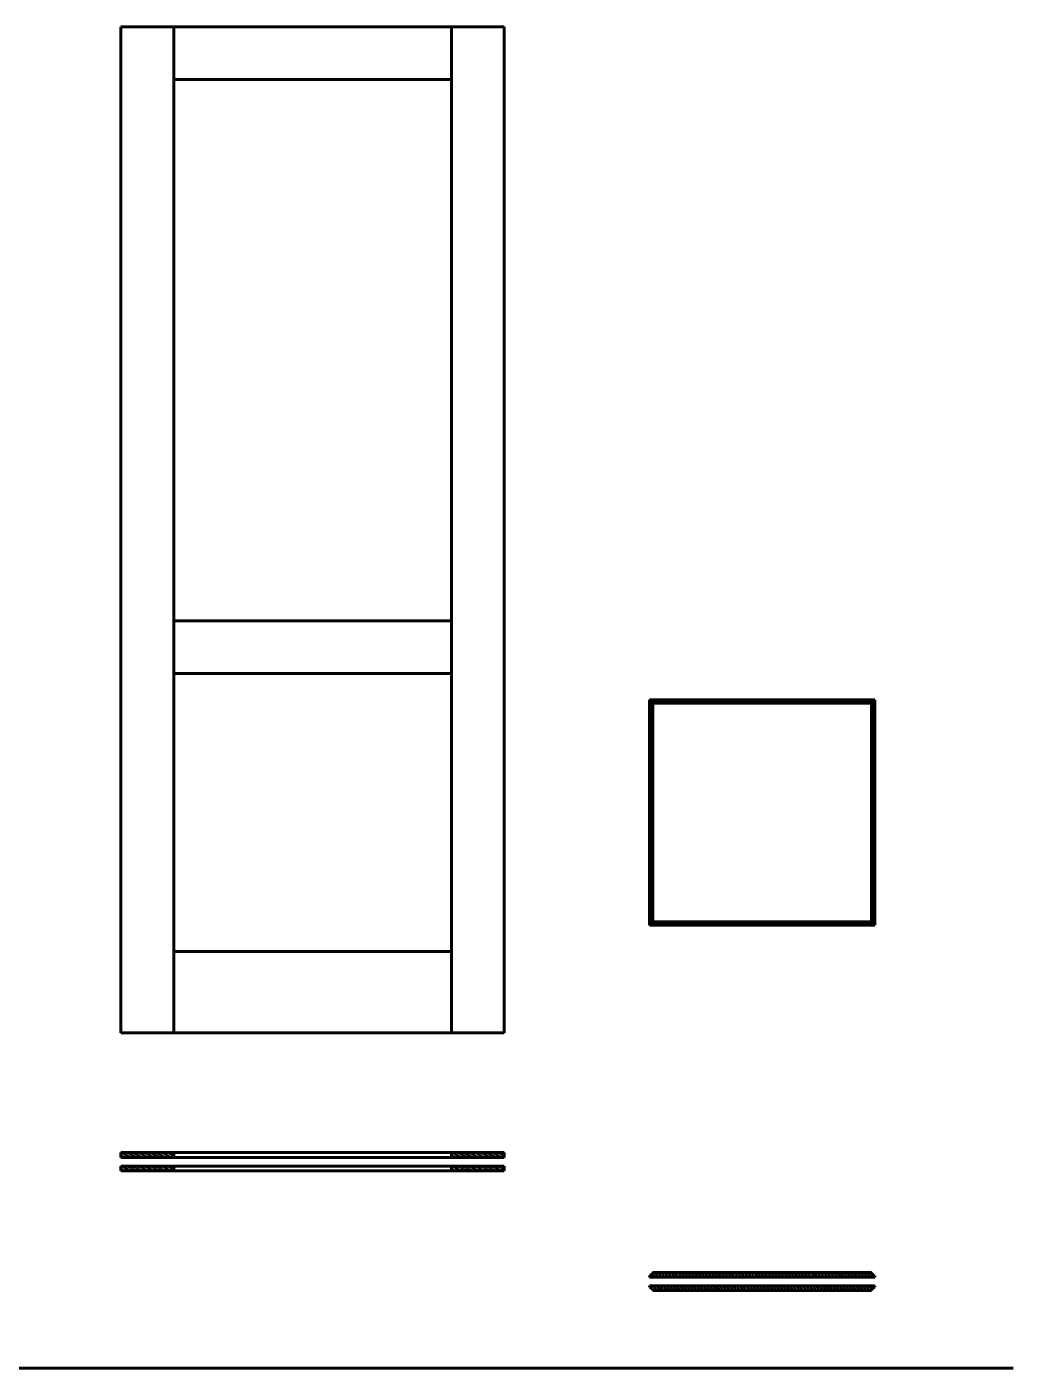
# Model space of a CAD drawing. Header units: inches. Extents: x -4554 to 14101, y -13650 to 2449.
# Drawn here: x 5192 to 7250, y -700 to 2100 of the extents above; entities that cross this region are included whole.
import ezdxf

# ---------------------------------------------------------------- set-up
doc = ezdxf.new("R2010")
doc.units = ezdxf.units.IN
doc.layers.add('Слой1', color=7, linetype='Continuous')

# ---------------------------------------------------------------- blocks, each defined once
blk = doc.blocks.new('*B244')
at = {"layer": 'Слой1', "linetype": 'Continuous'}
for p, q in [((6094.3, -260), (6078, -250.6)), ((6083, -250), (6100.3, -260)), ((6106.3, -260), (6089, -250)), ((6095, -250), (6112.3, -260)), ((6118.3, -260), (6101, -250)), ((6107, -250), (6124.3, -260)), ((6130.3, -260), (6113, -250)), ((6119, -250), (6136.3, -260)), ((6142.3, -260), (6125, -250)), ((6131, -250), (6148.3, -260)), ((6154.3, -260), (6137, -250)), ((6143, -250), (6160.3, -260)), ((6166.3, -260), (6149, -250)), ((6155, -250), (6172.3, -260)), ((6178.3, -260), (6161, -250)), ((6167, -250), (6184.3, -260)), ((6188, -258.7), (6173, -250)), ((6179, -250), (6188, -255.2)), ((6188, -251.7), (6185, -250)), ((6078, -254), (6088.3, -260)), ((6082.3, -260), (6078, -257.5))]:
    blk.add_line(p, q, dxfattribs=at)
blk = doc.blocks.new('*B245')
at = {"layer": 'Слой1', "linetype": 'Continuous'}
for p, q in [((5404.3, -260), (5388, -250.6)), ((5393, -250), (5410.3, -260)), ((5416.3, -260), (5399, -250)), ((5405, -250), (5422.3, -260)), ((5428.3, -260), (5411, -250)), ((5417, -250), (5434.3, -260)), ((5440.3, -260), (5423, -250)), ((5429, -250), (5446.3, -260)), ((5452.3, -260), (5435, -250)), ((5441, -250), (5458.3, -260)), ((5464.3, -260), (5447, -250)), ((5453, -250), (5470.3, -260)), ((5476.3, -260), (5459, -250)), ((5465, -250), (5482.3, -260)), ((5488.3, -260), (5471, -250)), ((5477, -250), (5494.3, -260)), ((5498, -258.7), (5483, -250)), ((5489, -250), (5498, -255.2)), ((5498, -251.7), (5495, -250)), ((5388, -254), (5398.3, -260)), ((5392.3, -260), (5388, -257.5))]:
    blk.add_line(p, q, dxfattribs=at)
blk = doc.blocks.new('*B274')
at = {"layer": 'Слой1', "linetype": 'Continuous'}
for p, q in [((6094.3, -288), (6078, -278.6)), ((6083, -278), (6100.3, -288)), ((6106.3, -288), (6089, -278)), ((6095, -278), (6112.3, -288)), ((6118.3, -288), (6101, -278)), ((6107, -278), (6124.3, -288)), ((6130.3, -288), (6113, -278)), ((6119, -278), (6136.3, -288)), ((6142.3, -288), (6125, -278)), ((6131, -278), (6148.3, -288)), ((6154.3, -288), (6137, -278)), ((6143, -278), (6160.3, -288)), ((6166.3, -288), (6149, -278)), ((6155, -278), (6172.3, -288)), ((6178.3, -288), (6161, -278)), ((6167, -278), (6184.3, -288)), ((6188, -286.7), (6173, -278)), ((6179, -278), (6188, -283.2)), ((6188, -279.7), (6185, -278)), ((6078, -282), (6088.3, -288)), ((6082.3, -288), (6078, -285.5))]:
    blk.add_line(p, q, dxfattribs=at)
blk = doc.blocks.new('*B275')
at = {"layer": 'Слой1', "linetype": 'Continuous'}
for p, q in [((5404.3, -288), (5388, -278.6)), ((5393, -278), (5410.3, -288)), ((5416.3, -288), (5399, -278)), ((5405, -278), (5422.3, -288)), ((5428.3, -288), (5411, -278)), ((5417, -278), (5434.3, -288)), ((5440.3, -288), (5423, -278)), ((5429, -278), (5446.3, -288)), ((5452.3, -288), (5435, -278)), ((5441, -278), (5458.3, -288)), ((5464.3, -288), (5447, -278)), ((5453, -278), (5470.3, -288)), ((5476.3, -288), (5459, -278)), ((5465, -278), (5482.3, -288)), ((5488.3, -288), (5471, -278)), ((5477, -278), (5494.3, -288)), ((5498, -286.7), (5483, -278)), ((5489, -278), (5498, -283.2)), ((5498, -279.7), (5495, -278)), ((5388, -282), (5398.3, -288)), ((5392.3, -288), (5388, -285.5))]:
    blk.add_line(p, q, dxfattribs=at)
blk = doc.blocks.new('*B297')
at = {"layer": 'Слой1', "linetype": 'Continuous'}
for p, q in [((6495.9, -503), (6499.9, -510)), ((6503.4, -510), (6498, -500.7)), ((6501.1, -500), (6506.9, -510)), ((6510.3, -510), (6504.5, -500)), ((6508, -500), (6513.8, -510)), ((6517.2, -510), (6511.5, -500)), ((6514.9, -500), (6520.7, -510)), ((6524.2, -510), (6518.4, -500)), ((6521.9, -500), (6527.6, -510)), ((6531.1, -510), (6525.3, -500)), ((6528.8, -500), (6534.6, -510)), ((6538, -510), (6532.3, -500)), ((6535.7, -500), (6541.5, -510)), ((6545, -510), (6539.2, -500)), ((6542.7, -500), (6548.4, -510)), ((6551.9, -510), (6546.1, -500)), ((6549.6, -500), (6555.4, -510)), ((6558.8, -510), (6553, -500)), ((6556.5, -500), (6562.3, -510)), ((6565.7, -510), (6560, -500)), ((6563.4, -500), (6569.2, -510)), ((6572.7, -510), (6566.9, -500)), ((6570.4, -500), (6576.1, -510)), ((6579.6, -510), (6573.8, -500)), ((6577.3, -500), (6583.1, -510)), ((6586.5, -510), (6580.8, -500)), ((6584.2, -500), (6590, -510)), ((6593.5, -510), (6587.7, -500)), ((6591.1, -500), (6596.9, -510)), ((6600.4, -510), (6594.6, -500)), ((6598.1, -500), (6603.9, -510)), ((6607.3, -510), (6601.5, -500)), ((6605, -500), (6610.8, -510)), ((6614.2, -510), (6608.5, -500)), ((6611.9, -500), (6617.7, -510)), ((6621.2, -510), (6615.4, -500)), ((6618.9, -500), (6624.6, -510)), ((6628.1, -510), (6622.3, -500)), ((6625.8, -500), (6631.6, -510)), ((6635, -510), (6629.3, -500)), ((6632.7, -500), (6638.5, -510)), ((6642, -510), (6636.2, -500)), ((6639.6, -500), (6645.4, -510)), ((6648.9, -510), (6643.1, -500)), ((6646.6, -500), (6652.3, -510)), ((6655.8, -510), (6650, -500)), ((6653.5, -500), (6659.3, -510)), ((6662.7, -510), (6657, -500)), ((6660.4, -500), (6666.2, -510)), ((6669.7, -510), (6663.9, -500)), ((6667.4, -500), (6673.1, -510)), ((6676.6, -510), (6670.8, -500)), ((6674.3, -500), (6680.1, -510)), ((6683.5, -510), (6677.8, -500)), ((6681.2, -500), (6687, -510)), ((6690.5, -510), (6684.7, -500)), ((6688.1, -500), (6693.9, -510)), ((6697.4, -510), (6691.6, -500)), ((6695.1, -500), (6700.8, -510)), ((6704.3, -510), (6698.5, -500)), ((6702, -500), (6707.8, -510)), ((6711.2, -510), (6705.5, -500)), ((6708.9, -500), (6714.7, -510)), ((6718.2, -510), (6712.4, -500)), ((6715.9, -500), (6721.6, -510)), ((6725.1, -510), (6719.3, -500)), ((6722.8, -500), (6728.6, -510)), ((6732, -510), (6726.2, -500)), ((6729.7, -500), (6735.5, -510)), ((6739, -510), (6733.2, -500)), ((6736.6, -500), (6742.4, -510)), ((6745.9, -510), (6740.1, -500)), ((6743.6, -500), (6749.3, -510)), ((6752.8, -510), (6747, -500)), ((6750.5, -500), (6756.3, -510)), ((6759.7, -510), (6754, -500)), ((6757.4, -500), (6763.2, -510)), ((6766.7, -510), (6760.9, -500)), ((6764.4, -500), (6770.1, -510)), ((6773.6, -510), (6767.8, -500)), ((6771.3, -500), (6777.1, -510)), ((6780.5, -510), (6774.7, -500)), ((6778.2, -500), (6784, -510)), ((6787.4, -510), (6781.7, -500)), ((6785.1, -500), (6790.9, -510)), ((6794.4, -510), (6788.6, -500)), ((6792.1, -500), (6797.8, -510)), ((6801.3, -510), (6795.5, -500)), ((6799, -500), (6804.8, -510)), ((6808.2, -510), (6802.5, -500)), ((6805.9, -500), (6811.7, -510)), ((6815.2, -510), (6809.4, -500)), ((6812.9, -500), (6818.6, -510)), ((6822.1, -510), (6816.3, -500)), ((6819.8, -500), (6825.6, -510)), ((6829, -510), (6823.2, -500)), ((6826.7, -500), (6832.5, -510)), ((6835.9, -510), (6830.2, -500)), ((6833.6, -500), (6839.4, -510)), ((6842.9, -510), (6837.1, -500)), ((6840.6, -500), (6846.3, -510)), ((6849.8, -510), (6844, -500)), ((6847.5, -500), (6853.3, -510)), ((6856.7, -510), (6851, -500)), ((6854.4, -500), (6860.2, -510)), ((6863.7, -510), (6857.9, -500)), ((6861.3, -500), (6867.1, -510)), ((6870.6, -510), (6864.8, -500)), ((6868.3, -500), (6874.1, -510)), ((6877.5, -510), (6871.7, -500)), ((6875.2, -500), (6881, -510)), ((6884.4, -510), (6878.7, -500)), ((6882.1, -500), (6887.9, -510)), ((6891.4, -510), (6885.6, -500)), ((6889.1, -500), (6894.8, -510)), ((6898.3, -510), (6892.5, -500)), ((6896, -500), (6901.8, -510)), ((6905.2, -510), (6899.5, -500)), ((6902.9, -500), (6908.7, -510)), ((6912.2, -510), (6906.4, -500)), ((6909.8, -500), (6915.6, -510)), ((6919.1, -510), (6913.3, -500)), ((6916.8, -500), (6922.5, -510)), ((6926, -510), (6920.2, -500)), ((6923.7, -500), (6929.5, -510)), ((6932.9, -510), (6927.2, -500)), ((6930.6, -500), (6936.4, -510)), ((6939.9, -510), (6934.1, -500)), ((6937.6, -500), (6943.3, -510)), ((6946.8, -510), (6941, -500)), ((6944.5, -500), (6950.3, -510)), ((6953.7, -510), (6948, -500)), ((6951.4, -500), (6957.2, -510)), ((6491.3, -507), (6493, -510)), ((6496.5, -510), (6494.1, -505.9)), ((6960.7, -510), (6958.6, -506.4))]:
    blk.add_line(p, q, dxfattribs=at)
blk = doc.blocks.new('*B298')
at = {"layer": 'Слой1', "linetype": 'Continuous'}
for p, q in [((6491.3, -528), (6493.3, -531.6)), ((6500.5, -538), (6494.7, -528)), ((6498.2, -528), (6504, -538)), ((6507.4, -538), (6501.7, -528)), ((6505.1, -528), (6510.9, -538)), ((6514.4, -538), (6508.6, -528)), ((6512.1, -528), (6517.8, -538)), ((6521.3, -538), (6515.5, -528)), ((6519, -528), (6524.8, -538)), ((6528.2, -538), (6522.4, -528)), ((6525.9, -528), (6531.7, -538)), ((6535.1, -538), (6529.4, -528)), ((6532.8, -528), (6538.6, -538)), ((6542.1, -538), (6536.3, -528)), ((6539.8, -528), (6545.5, -538)), ((6549, -538), (6543.2, -528)), ((6546.7, -528), (6552.5, -538)), ((6555.9, -538), (6550.2, -528)), ((6553.6, -528), (6559.4, -538)), ((6562.9, -538), (6557.1, -528)), ((6560.5, -528), (6566.3, -538)), ((6569.8, -538), (6564, -528)), ((6567.5, -528), (6573.3, -538)), ((6576.7, -538), (6570.9, -528)), ((6574.4, -528), (6580.2, -538)), ((6583.6, -538), (6577.9, -528)), ((6581.3, -528), (6587.1, -538)), ((6590.6, -538), (6584.8, -528)), ((6588.3, -528), (6594, -538)), ((6597.5, -538), (6591.7, -528)), ((6595.2, -528), (6601, -538)), ((6604.4, -538), (6598.7, -528)), ((6602.1, -528), (6607.9, -538)), ((6611.4, -538), (6605.6, -528)), ((6609, -528), (6614.8, -538)), ((6618.3, -538), (6612.5, -528)), ((6616, -528), (6621.7, -538)), ((6625.2, -538), (6619.4, -528)), ((6622.9, -528), (6628.7, -538)), ((6632.1, -538), (6626.4, -528)), ((6629.8, -528), (6635.6, -538)), ((6639.1, -538), (6633.3, -528)), ((6636.8, -528), (6642.5, -538)), ((6646, -538), (6640.2, -528)), ((6643.7, -528), (6649.5, -538)), ((6652.9, -538), (6647.2, -528)), ((6650.6, -528), (6656.4, -538)), ((6659.9, -538), (6654.1, -528)), ((6657.5, -528), (6663.3, -538)), ((6666.8, -538), (6661, -528)), ((6664.5, -528), (6670.2, -538)), ((6673.7, -538), (6667.9, -528)), ((6671.4, -528), (6677.2, -538)), ((6680.6, -538), (6674.9, -528)), ((6678.3, -528), (6684.1, -538)), ((6687.6, -538), (6681.8, -528)), ((6685.3, -528), (6691, -538)), ((6694.5, -538), (6688.7, -528)), ((6692.2, -528), (6698, -538)), ((6701.4, -538), (6695.6, -528)), ((6699.1, -528), (6704.9, -538)), ((6708.4, -538), (6702.6, -528)), ((6706, -528), (6711.8, -538)), ((6715.3, -538), (6709.5, -528)), ((6713, -528), (6718.7, -538)), ((6722.2, -538), (6716.4, -528)), ((6719.9, -528), (6725.7, -538)), ((6729.1, -538), (6723.4, -528)), ((6726.8, -528), (6732.6, -538)), ((6736.1, -538), (6730.3, -528)), ((6733.8, -528), (6739.5, -538)), ((6743, -538), (6737.2, -528)), ((6740.7, -528), (6746.5, -538)), ((6749.9, -538), (6744.1, -528)), ((6747.6, -528), (6753.4, -538)), ((6756.8, -538), (6751.1, -528)), ((6754.5, -528), (6760.3, -538)), ((6763.8, -538), (6758, -528)), ((6761.5, -528), (6767.2, -538)), ((6770.7, -538), (6764.9, -528)), ((6768.4, -528), (6774.2, -538)), ((6777.6, -538), (6771.9, -528)), ((6775.3, -528), (6781.1, -538)), ((6784.6, -538), (6778.8, -528)), ((6782.3, -528), (6788, -538)), ((6791.5, -538), (6785.7, -528)), ((6789.2, -528), (6795, -538)), ((6798.4, -538), (6792.6, -528)), ((6796.1, -528), (6801.9, -538)), ((6805.3, -538), (6799.6, -528)), ((6803, -528), (6808.8, -538)), ((6812.3, -538), (6806.5, -528)), ((6810, -528), (6815.7, -538)), ((6819.2, -538), (6813.4, -528)), ((6816.9, -528), (6822.7, -538)), ((6826.1, -538), (6820.4, -528)), ((6823.8, -528), (6829.6, -538)), ((6833.1, -538), (6827.3, -528)), ((6830.7, -528), (6836.5, -538)), ((6840, -538), (6834.2, -528)), ((6837.7, -528), (6843.5, -538)), ((6846.9, -538), (6841.1, -528)), ((6844.6, -528), (6850.4, -538)), ((6853.8, -538), (6848.1, -528)), ((6851.5, -528), (6857.3, -538)), ((6860.8, -538), (6855, -528)), ((6858.5, -528), (6864.2, -538)), ((6867.7, -538), (6861.9, -528)), ((6865.4, -528), (6871.2, -538)), ((6874.6, -538), (6868.9, -528)), ((6872.3, -528), (6878.1, -538)), ((6881.6, -538), (6875.8, -528)), ((6879.2, -528), (6885, -538)), ((6888.5, -538), (6882.7, -528)), ((6886.2, -528), (6891.9, -538)), ((6895.4, -538), (6889.6, -528)), ((6893.1, -528), (6898.9, -538)), ((6902.3, -538), (6896.6, -528)), ((6900, -528), (6905.8, -538)), ((6909.3, -538), (6903.5, -528)), ((6907, -528), (6912.7, -538)), ((6916.2, -538), (6910.4, -528)), ((6913.9, -528), (6919.7, -538)), ((6923.1, -538), (6917.4, -528)), ((6920.8, -528), (6926.6, -538)), ((6930.1, -538), (6924.3, -528)), ((6927.7, -528), (6933.5, -538)), ((6937, -538), (6931.2, -528)), ((6934.7, -528), (6940.4, -538)), ((6943.9, -538), (6938.1, -528)), ((6941.6, -528), (6947.4, -538)), ((6950.8, -538), (6945.1, -528)), ((6948.5, -528), (6954, -537.4)), ((6956.1, -535.1), (6952, -528)), ((6955.5, -528), (6957.8, -532.1)), ((6960.7, -531), (6958.9, -528))]:
    blk.add_line(p, q, dxfattribs=at)

msp = doc.modelspace()

# ---------------------------------------------------------------- linework, layer by layer
at = {"layer": 'Слой1', "color": 7, "linetype": 'Continuous', "lineweight": 60}
for p, q in [((6188, 2100), (5388, 2100)), ((5388, 0), (5388, 2100)), ((5498, 0), (5498, 2100)), ((6078, 0), (6078, 2100)), ((6188, 0), (6188, 2100)), ((6078, 1990), (5498, 1990)), ((6078, 860), (5498, 860)), ((6078, 750), (5498, 750)), ((6961, 695), (6491, 695)), ((6498, 688), (6491, 695)), ((6491, 225), (6491, 695)), ((6496, 690), (6956, 690)), ((6496, 690), (6496, 230)), ((6498, 688), (6954, 688)), ((6498, 232), (6498, 688)), ((6954, 688), (6961, 695)), ((6954, 232), (6954, 688)), ((6956, 690), (6956, 230)), ((6961, 225), (6961, 695)), ((6498, 232), (6491, 225)), ((6961, 225), (6491, 225)), ((6956, 230), (6496, 230)), ((6954, 232), (6498, 232)), ((6961, 225), (6954, 232)), ((6078, 170), (5498, 170)), ((6188, 0), (5388, 0)), ((6188, -250), (5388, -250)), ((5388, -260), (5388, -250)), ((5498, -260), (5498, -250)), ((6078, -260), (6078, -250)), ((6188, -260), (6188, -250)), ((6188, -260), (5388, -260)), ((6188, -278), (5388, -278)), ((5388, -278), (5388, -288)), ((5498, -278), (5498, -288)), ((6078, -278), (6078, -288)), ((6188, -278), (6188, -288)), ((6188, -288), (5388, -288)), ((6498, -502), (6496, -502)), ((6954, -500), (6498, -500)), ((6498, -500), (6498, -502)), ((6954, -500), (6954, -502)), ((6954, -502), (6956, -502)), ((6491, -507), (6491, -510)), ((6491, -531), (6491, -528)), ((6961, -507), (6961, -510)), ((6961, -531), (6961, -528)), ((6498, -536), (6496, -536)), ((6498, -538), (6498, -536)), ((6954, -538), (6498, -538)), ((6954, -538), (6954, -536)), ((6954, -536), (6956, -536))]:
    msp.add_line(p, q, dxfattribs=at)
at = {"layer": 'Слой1', "linetype": 'Continuous', "lineweight": 60}
for p, q in [((6491, -510), (6961, -510)), ((6961, -528), (6491, -528)), ((-3250, -700), (7250, -700))]:
    msp.add_line(p, q, dxfattribs=at)
at = {"layer": 'Слой1', "color": 7, "linetype": 'Continuous', "lineweight": 60}
for centre, start, end in [((6491, -502), 269.7426, 360), ((6961, -502), 180, 270.2574), ((6491, -536), 0, 90.2574), ((6961, -536), 89.7426, 180)]:
    msp.add_arc(centre, 5, start, end, dxfattribs=at)

# ---------------------------------------------------------------- block references
at = {"layer": 'Слой1'}
for name in ['*B245', '*B244', '*B275', '*B274', '*B297', '*B298']:
    msp.add_blockref(name, (0, 0), dxfattribs=at)

doc.saveas('drawing.dxf')
